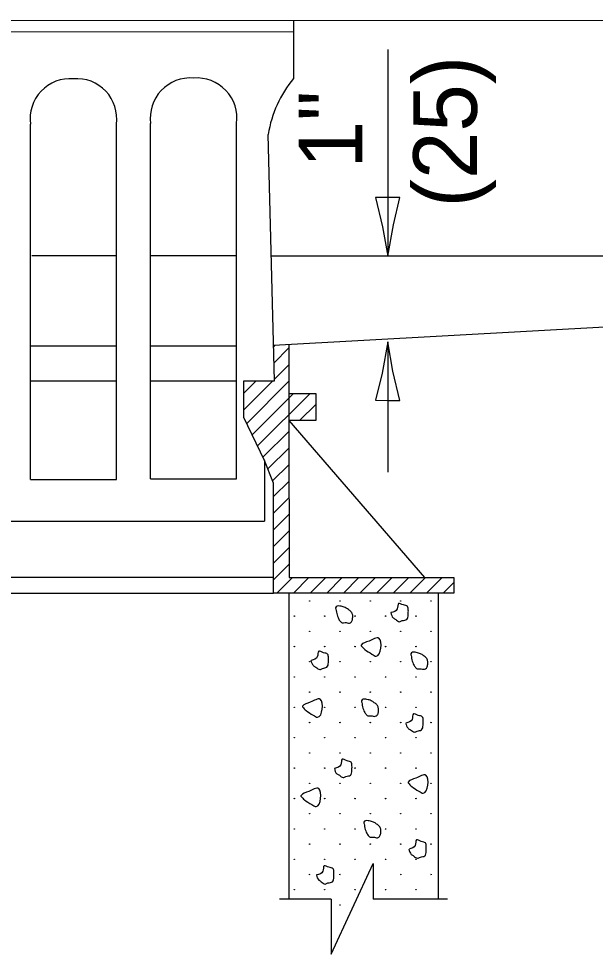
# Model space of a CAD drawing. Extents: x 2261449 to 2262079, y -3123681 to -3123281.
# Drawn here: x 2261576.43 to 2261604.04, y -3123439.57 to -3123394.8 of the extents above; entities that cross this region are included whole.
import ezdxf

# ---------------------------------------------------------------- set-up
doc = ezdxf.new("R2010")
doc.units = 0
doc.layers.add('RD_Pr_Roadway_Dimensions', color=7, linetype='Continuous')
doc.layers.add('RD_Pr_Roadway_Items', color=7, linetype='Continuous')

msp = doc.modelspace()

# ---------------------------------------------------------------- linework, layer by layer
at = {"layer": 'RD_Pr_Roadway_Dimensions'}
for p, q in [((2261594.098, -3123396.273), (2261594.098, -3123406.154)), ((2261594.098, -3123410.259), (2261594.098, -3123416.504))]:
    msp.add_line(p, q, dxfattribs=at)
for points in [[(2261594.684, -3123403.356), (2261594.098, -3123403.355), (2261593.513, -3123403.355), (2261593.856, -3123404.755), (2261594.098, -3123406.154), (2261594.37, -3123404.662)], [(2261593.513, -3123413.057), (2261594.098, -3123413.059), (2261594.684, -3123413.059), (2261594.341, -3123411.658), (2261594.098, -3123410.259), (2261593.827, -3123411.752)]]:
    msp.add_lwpolyline(points, close=True, dxfattribs=at)
at = {"layer": 'RD_Pr_Roadway_Items'}
for p, q in [((2261468.675, -3123394.796), (2261678.384, -3123394.932)), ((2261589.587, -3123394.875), (2261589.587, -3123397.651)), ((2261557.469, -3123395.44), (2261589.587, -3123395.415)), ((2261576.993, -3123416.851), (2261576.993, -3123399.843)), ((2261581.108, -3123416.851), (2261581.108, -3123399.843)), ((2261582.746, -3123416.818), (2261582.746, -3123399.811)), ((2261586.862, -3123408.883), (2261586.862, -3123399.811)), ((2261588.676, -3123412.124), (2261588.374, -3123400.329)), ((2261577.054, -3123406.126), (2261581.123, -3123406.129)), ((2261582.75, -3123406.129), (2261586.862, -3123406.133)), ((2261588.521, -3123406.136), (2261665.251, -3123406.183)), ((2261665.229, -3123406.198), (2261588.622, -3123410.428)), ((2261586.862, -3123416.818), (2261586.862, -3123408.905)), ((2261576.997, -3123410.453), (2261581.112, -3123410.453)), ((2261582.746, -3123410.453), (2261584.935, -3123410.453)), ((2261584.935, -3123410.453), (2261586.858, -3123410.453)), ((2261589.371, -3123410.392), (2261589.371, -3123412.732)), ((2261577.004, -3123412.127), (2261581.112, -3123412.127)), ((2261582.754, -3123412.124), (2261586.844, -3123412.124)), ((2261587.204, -3123413.877), (2261587.204, -3123412.124)), ((2261587.204, -3123412.124), (2261588.676, -3123412.124)), ((2261589.371, -3123412.732), (2261589.371, -3123414.017)), ((2261589.371, -3123412.732), (2261590.653, -3123412.732)), ((2261590.653, -3123412.732), (2261590.653, -3123414.017)), ((2261588.197, -3123415.94), (2261587.204, -3123413.877)), ((2261589.371, -3123414.017), (2261595.862, -3123421.535)), ((2261590.653, -3123414.017), (2261589.371, -3123414.017)), ((2261589.371, -3123414.017), (2261589.375, -3123421.535)), ((2261588.197, -3123415.94), (2261588.197, -3123418.845)), ((2261588.629, -3123417.017), (2261588.197, -3123415.94)), ((2261576.993, -3123416.851), (2261581.108, -3123416.851)), ((2261582.746, -3123416.818), (2261584.935, -3123416.818)), ((2261584.935, -3123416.818), (2261586.862, -3123416.818)), ((2261588.629, -3123422.28), (2261588.629, -3123417.017)), ((2261558.671, -3123418.845), (2261584.935, -3123418.845)), ((2261584.935, -3123418.845), (2261588.197, -3123418.845)), ((2261588.647, -3123421.535), (2261574.333, -3123421.538)), ((2261589.375, -3123421.535), (2261597.256, -3123421.535)), ((2261597.256, -3123421.535), (2261597.256, -3123422.28)), ((2261558.272, -3123422.287), (2261588.629, -3123422.28)), ((2261597.256, -3123422.28), (2261588.629, -3123422.28)), ((2261589.371, -3123422.28), (2261589.371, -3123436.912)), ((2261596.507, -3123422.28), (2261596.507, -3123436.912)), ((2261591.391, -3123439.569), (2261593.396, -3123435.23)), ((2261593.396, -3123435.23), (2261593.396, -3123436.93)), ((2261588.917, -3123436.912), (2261591.391, -3123436.912)), ((2261591.391, -3123436.93), (2261591.391, -3123439.569)), ((2261593.396, -3123436.912), (2261596.96, -3123436.912))]:
    msp.add_line(p, q, dxfattribs=at)
for points in [[(2261588.622, -3123410.507), (2261588.705, -3123410.424)], [(2261588.647, -3123411.278), (2261589.371, -3123410.554)], [(2261588.672, -3123412.048), (2261589.371, -3123411.353)], [(2261587.204, -3123413.513), (2261588.597, -3123412.124)], [(2261587.204, -3123412.718), (2261587.801, -3123412.124)], [(2261587.348, -3123414.169), (2261589.371, -3123412.149)], [(2261587.607, -3123414.705), (2261589.58, -3123412.732)], [(2261587.866, -3123415.242), (2261590.379, -3123412.732)], [(2261589.886, -3123414.014), (2261590.653, -3123413.251)], [(2261588.125, -3123415.782), (2261589.375, -3123414.532)], [(2261588.359, -3123416.34), (2261589.375, -3123415.324)], [(2261588.586, -3123416.908), (2261589.375, -3123416.124)], [(2261588.629, -3123417.665), (2261589.375, -3123416.919)], [(2261588.629, -3123418.46), (2261589.375, -3123417.711)], [(2261588.629, -3123419.256), (2261589.375, -3123418.511)], [(2261588.629, -3123420.052), (2261589.375, -3123419.306)], [(2261588.629, -3123420.847), (2261589.375, -3123420.098)], [(2261588.629, -3123421.643), (2261589.375, -3123420.898)], [(2261588.791, -3123422.28), (2261589.537, -3123421.535)], [(2261589.587, -3123422.28), (2261590.329, -3123421.535)], [(2261590.383, -3123422.28), (2261591.128, -3123421.535)], [(2261591.178, -3123422.28), (2261591.924, -3123421.535)], [(2261591.974, -3123422.28), (2261592.719, -3123421.535)], [(2261592.77, -3123422.28), (2261593.515, -3123421.535)], [(2261593.565, -3123422.28), (2261594.311, -3123421.535)], [(2261594.361, -3123422.28), (2261595.11, -3123421.535)], [(2261595.157, -3123422.28), (2261595.902, -3123421.535)], [(2261595.956, -3123422.28), (2261596.701, -3123421.535)], [(2261596.748, -3123422.28), (2261597.256, -3123421.772)]]:
    msp.add_lwpolyline(points, dxfattribs=at)
for centre in [(2261590.356, -3123422.659), (2261591.811, -3123422.659), (2261593.265, -3123422.659), (2261594.72, -3123422.659), (2261596.175, -3123422.659), (2261589.629, -3123423.386), (2261591.083, -3123423.386), (2261592.538, -3123423.386), (2261593.993, -3123423.386), (2261595.448, -3123423.386), (2261590.356, -3123424.113), (2261591.811, -3123424.113), (2261593.265, -3123424.113), (2261594.72, -3123424.113), (2261596.175, -3123424.113), (2261589.629, -3123424.841), (2261591.083, -3123424.841), (2261592.538, -3123424.841), (2261593.993, -3123424.841), (2261595.448, -3123424.841), (2261590.356, -3123425.568), (2261591.811, -3123425.568), (2261593.265, -3123425.568), (2261594.72, -3123425.568), (2261596.175, -3123425.568), (2261589.629, -3123426.295), (2261591.083, -3123426.295), (2261592.538, -3123426.295), (2261593.993, -3123426.295), (2261595.448, -3123426.295), (2261590.356, -3123427.023), (2261591.811, -3123427.023), (2261593.265, -3123427.023), (2261594.72, -3123427.023), (2261596.175, -3123427.023), (2261589.629, -3123427.75), (2261591.083, -3123427.75), (2261592.538, -3123427.75), (2261593.993, -3123427.75), (2261595.448, -3123427.75), (2261590.356, -3123428.478), (2261591.811, -3123428.478), (2261593.265, -3123428.478), (2261594.72, -3123428.478), (2261596.175, -3123428.478), (2261589.629, -3123429.205), (2261591.083, -3123429.205), (2261592.538, -3123429.205), (2261593.993, -3123429.205), (2261595.448, -3123429.205), (2261590.356, -3123429.932), (2261591.811, -3123429.932), (2261593.265, -3123429.932), (2261594.72, -3123429.932), (2261596.175, -3123429.932), (2261589.629, -3123430.66), (2261591.083, -3123430.66), (2261592.538, -3123430.66), (2261593.993, -3123430.66), (2261595.448, -3123430.66), (2261590.356, -3123431.387), (2261591.811, -3123431.387), (2261593.265, -3123431.387), (2261594.72, -3123431.387), (2261596.175, -3123431.387), (2261589.629, -3123432.114), (2261591.083, -3123432.114), (2261592.538, -3123432.114), (2261593.993, -3123432.114), (2261595.448, -3123432.114), (2261590.356, -3123432.842), (2261591.811, -3123432.842), (2261593.265, -3123432.842), (2261594.72, -3123432.842), (2261596.175, -3123432.842), (2261589.629, -3123433.569), (2261591.083, -3123433.569), (2261592.538, -3123433.569), (2261593.993, -3123433.569), (2261595.448, -3123433.569), (2261590.356, -3123434.297), (2261591.811, -3123434.297), (2261593.265, -3123434.297), (2261594.72, -3123434.297), (2261596.175, -3123434.297), (2261589.629, -3123435.024), (2261591.083, -3123435.024), (2261592.538, -3123435.024), (2261593.993, -3123435.024), (2261595.448, -3123435.024), (2261590.356, -3123435.751), (2261591.811, -3123435.751), (2261594.72, -3123435.751), (2261596.175, -3123435.751), (2261589.629, -3123436.479), (2261591.083, -3123436.479), (2261592.538, -3123436.479), (2261593.993, -3123436.479), (2261595.448, -3123436.479), (2261591.811, -3123437.206)]:
    msp.add_circle(centre, 0.0103, dxfattribs=at)
for centre, radius, start, end in [((2261578.897, -3123399.585), 1.921, 85.4008, 187.7663), ((2261579.205, -3123399.585), 1.921, 352.2337, 94.5992), ((2261584.65, -3123399.551), 1.921, 85.4008, 187.7663), ((2261584.958, -3123399.551), 1.921, 352.2337, 94.5992), ((2261594.026, -3123401.274), 5.73, 140.7603, 170.5049)]:
    msp.add_arc(centre, radius, start, end, dxfattribs=at)
for points in [[(2261594.242, -3123423.216), (2261594.361, -3123423.468), (2261594.48, -3123423.547), (2261594.663, -3123423.652), (2261594.797, -3123423.601), (2261595.009, -3123423.547), (2261595.077, -3123423.313), (2261595.085, -3123423.094), (2261595.041, -3123422.921), (2261594.847, -3123422.853), (2261594.617, -3123422.781), (2261594.552, -3123423.04), (2261594.253, -3123423.216)], [(2261591.621, -3123423.054), (2261591.675, -3123423.328), (2261591.718, -3123423.454), (2261591.808, -3123423.609), (2261591.913, -3123423.699), (2261592.057, -3123423.691), (2261592.266, -3123423.72), (2261592.359, -3123423.666), (2261592.413, -3123423.519), (2261592.42, -3123423.346), (2261592.37, -3123423.209), (2261592.251, -3123423.094), (2261592.104, -3123422.997), (2261591.924, -3123422.928), (2261591.808, -3123422.907), (2261591.682, -3123422.907), (2261591.603, -3123422.982), (2261591.61, -3123423.043)], [(2261592.831, -3123424.804), (2261593.004, -3123424.984), (2261593.342, -3123425.204), (2261593.551, -3123425.304), (2261593.677, -3123424.444), (2261593.202, -3123424.584), (2261592.834, -3123424.775), (2261592.82, -3123424.808)], [(2261590.419, -3123425.502), (2261590.541, -3123425.754), (2261590.656, -3123425.83), (2261590.843, -3123425.938), (2261590.977, -3123425.888), (2261591.185, -3123425.83), (2261591.257, -3123425.6), (2261591.261, -3123425.38), (2261591.218, -3123425.204), (2261591.023, -3123425.139), (2261590.793, -3123425.067), (2261590.728, -3123425.326), (2261590.433, -3123425.502)], [(2261595.218, -3123425.265), (2261595.275, -3123425.538), (2261595.319, -3123425.664), (2261595.405, -3123425.819), (2261595.513, -3123425.909), (2261595.653, -3123425.902), (2261595.862, -3123425.931), (2261595.956, -3123425.877), (2261596.01, -3123425.729), (2261596.017, -3123425.556), (2261595.967, -3123425.42), (2261595.851, -3123425.304), (2261595.704, -3123425.207), (2261595.52, -3123425.139), (2261595.405, -3123425.117), (2261595.279, -3123425.117), (2261595.203, -3123425.193), (2261595.211, -3123425.254)], [(2261590.019, -3123427.727), (2261590.192, -3123427.907), (2261590.53, -3123428.127), (2261590.743, -3123428.228), (2261590.869, -3123427.367), (2261590.39, -3123427.508), (2261590.026, -3123427.699), (2261590.012, -3123427.731)], [(2261592.856, -3123427.515), (2261592.914, -3123427.789), (2261592.957, -3123427.911), (2261593.047, -3123428.069), (2261593.151, -3123428.159), (2261593.292, -3123428.152), (2261593.504, -3123428.181), (2261593.594, -3123428.123), (2261593.652, -3123427.976), (2261593.655, -3123427.807), (2261593.608, -3123427.666), (2261593.49, -3123427.555), (2261593.342, -3123427.454), (2261593.158, -3123427.385), (2261593.047, -3123427.364), (2261592.921, -3123427.364), (2261592.842, -3123427.443), (2261592.849, -3123427.504)], [(2261594.955, -3123428.501), (2261595.074, -3123428.753), (2261595.193, -3123428.829), (2261595.376, -3123428.933), (2261595.509, -3123428.887), (2261595.718, -3123428.829), (2261595.79, -3123428.599), (2261595.797, -3123428.379), (2261595.754, -3123428.203), (2261595.56, -3123428.134), (2261595.326, -3123428.066), (2261595.261, -3123428.325), (2261594.966, -3123428.501)], [(2261591.546, -3123430.672), (2261591.664, -3123430.928), (2261591.783, -3123431.004), (2261591.967, -3123431.108), (2261592.1, -3123431.058), (2261592.309, -3123431.004), (2261592.381, -3123430.773), (2261592.388, -3123430.554), (2261592.345, -3123430.377), (2261592.15, -3123430.309), (2261591.916, -3123430.237), (2261591.852, -3123430.496), (2261591.556, -3123430.672)], [(2261595.077, -3123431.36), (2261595.25, -3123431.544), (2261595.592, -3123431.763), (2261595.801, -3123431.86), (2261595.927, -3123431.004), (2261595.448, -3123431.14), (2261595.085, -3123431.331), (2261595.07, -3123431.367)], [(2261589.943, -3123431.997), (2261590.116, -3123432.181), (2261590.458, -3123432.401), (2261590.667, -3123432.498), (2261590.793, -3123431.641), (2261590.314, -3123431.778), (2261589.951, -3123431.972), (2261589.936, -3123432.005)], [(2261592.971, -3123433.322), (2261593.025, -3123433.596), (2261593.068, -3123433.718), (2261593.158, -3123433.877), (2261593.263, -3123433.967), (2261593.403, -3123433.959), (2261593.616, -3123433.988), (2261593.706, -3123433.931), (2261593.763, -3123433.783), (2261593.77, -3123433.614), (2261593.72, -3123433.477), (2261593.601, -3123433.362), (2261593.454, -3123433.261), (2261593.274, -3123433.196), (2261593.158, -3123433.175), (2261593.032, -3123433.175), (2261592.953, -3123433.25), (2261592.96, -3123433.311)], [(2261595.103, -3123434.532), (2261595.225, -3123434.788), (2261595.34, -3123434.863), (2261595.527, -3123434.968), (2261595.661, -3123434.917), (2261595.869, -3123434.863), (2261595.941, -3123434.633), (2261595.945, -3123434.413), (2261595.902, -3123434.237), (2261595.707, -3123434.168), (2261595.477, -3123434.096), (2261595.412, -3123434.355), (2261595.117, -3123434.532)], [(2261590.681, -3123435.77), (2261590.804, -3123436.022), (2261590.919, -3123436.098), (2261591.106, -3123436.206), (2261591.236, -3123436.156), (2261591.448, -3123436.098), (2261591.517, -3123435.868), (2261591.524, -3123435.648), (2261591.481, -3123435.472), (2261591.286, -3123435.407), (2261591.056, -3123435.335), (2261590.991, -3123435.594), (2261590.696, -3123435.77)]]:
    msp.add_spline(points, degree=3, dxfattribs=at)

# ---------------------------------------------------------------- texts
at = {"layer": 'RD_Pr_Roadway_Dimensions'}
for s, p in [('(25)', (2261598.368, -3123403.823)), ('1"', (2261592.881, -3123401.956))]:
    msp.add_text(s, height=3.048, rotation=90, dxfattribs=at).set_placement(p)

doc.saveas('drawing.dxf')
